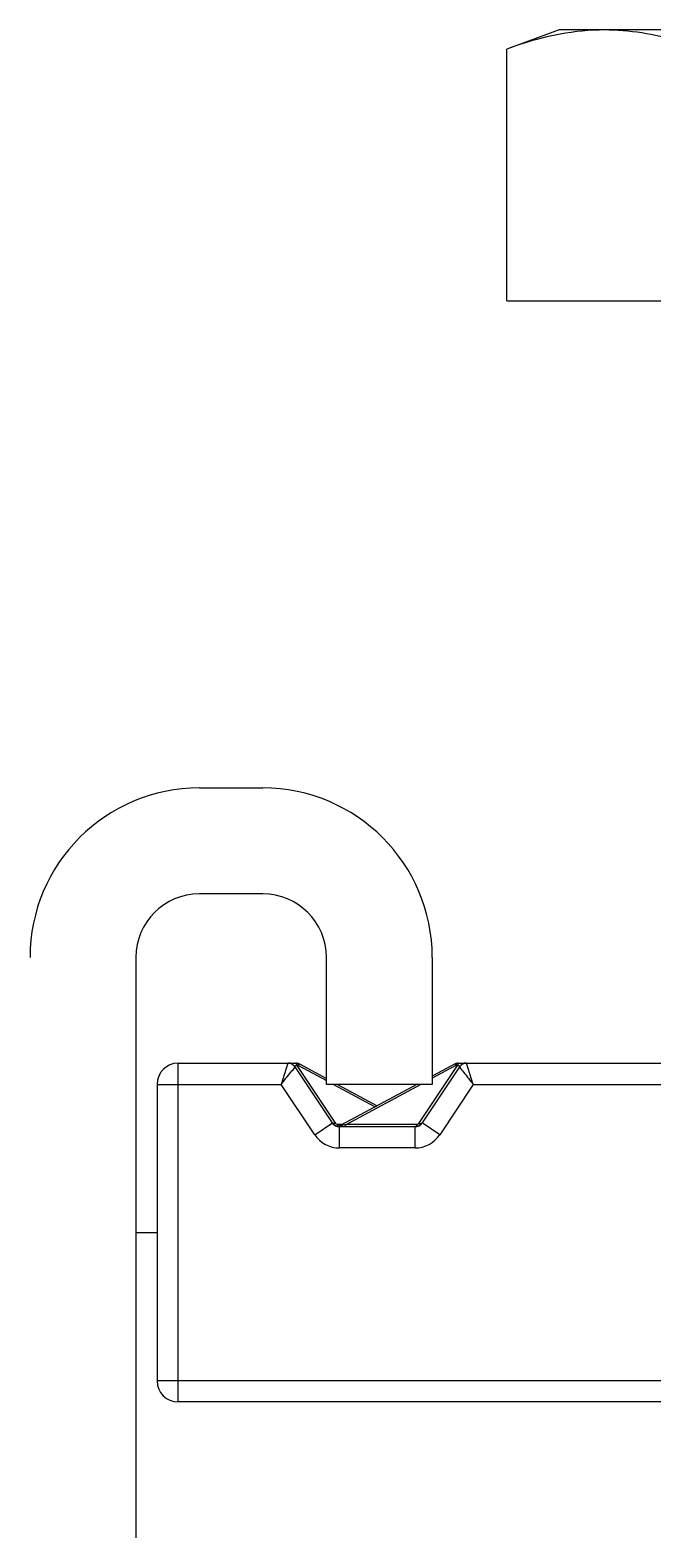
# Model space of a CAD drawing. Extents: x 27938 to 1507990, y 110129 to 923079.
# Drawn here: x 671513.5 to 671684.2, y 382365.2 to 382776.4 of the extents above; entities that cross this region are included whole.
import ezdxf

# ---------------------------------------------------------------- set-up
doc = ezdxf.new("R2010")
doc.units = 0
doc.header["$LTSCALE"] = 1000
doc.header["$MEASUREMENT"] = 0

msp = doc.modelspace()

# ---------------------------------------------------------------- linework, layer by layer
at = {"linetype": 'Continuous'}
for p, q in [((671658.71, 382776.43), (671644.34, 382771.2)), ((671844.57, 382776.43), (671658.71, 382776.43)), ((671644.34, 382702.09), (671644.34, 382771.2)), ((671644.34, 382702.09), (671858.95, 382702.09)), ((671559.98, 382568.51), (671577.4, 382568.51)), ((671577.4, 382539.47), (671559.98, 382539.47)), ((671542.55, 382522.04), (671542.55, 382138.71)), ((671594.83, 382487.19), (671594.83, 382522.04)), ((671623.87, 382522.04), (671623.87, 382487.19)), ((671554.17, 382400.07), (671554.17, 382493)), ((671554.17, 382493), (671584.29, 382493)), ((671584.29, 382493), (671582.42, 382487.19)), ((671584.32, 382493), (671586.59, 382493)), ((671585.06, 382493), (671584.41, 382493)), ((671586.18, 382493), (671586.06, 382493)), ((671596.46, 382476.61), (671586.22, 382491.97)), ((671586.76, 382492.35), (671597.33, 382476.49)), ((671586.76, 382492.35), (671587.17, 382492.35)), ((671587.04, 382492.64), (671587.15, 382492.4)), ((671587.17, 382492.35), (671587.41, 382492.8)), ((671587.17, 382492.35), (671594.83, 382488.24)), ((671587.41, 382492.8), (671594.83, 382488.82)), ((671620.2, 382476.49), (671630.77, 382492.34)), ((671631.31, 382491.97), (671621.07, 382476.61)), ((671630.12, 382492.8), (671623.87, 382489.44)), ((671630.36, 382492.34), (671623.87, 382488.86)), ((671630.12, 382492.8), (671630.36, 382492.34)), ((671630.36, 382492.34), (671630.77, 382492.34)), ((671630.49, 382492.64), (671630.38, 382492.4)), ((671630.94, 382493), (671633.21, 382493)), ((671633.2, 382493), (671632.59, 382493)), ((671633.24, 382493), (671871.9, 382493)), ((671635.11, 382487.19), (671633.24, 382493)), ((671548.36, 382487.19), (671548.36, 382405.88)), ((671548.36, 382487.19), (671582.42, 382487.19)), ((671591.63, 382473.39), (671582.42, 382487.19)), ((671623.87, 382487.19), (671594.83, 382487.19)), ((671596.78, 382487.19), (671608.22, 382481.06)), ((671597.86, 382487.19), (671608.76, 382481.35)), ((671619.67, 382487.19), (671598.77, 382476)), ((671620.75, 382487.19), (671600.3, 382476.23)), ((671635.11, 382487.19), (671625.9, 382473.39)), ((671635.11, 382487.19), (671868.18, 382487.19)), ((671591.63, 382473.39), (671596.46, 382476.61)), ((671599.21, 382476.23), (671597.81, 382476.23)), ((671598.39, 382469.77), (671598.39, 382475.58)), ((671619.14, 382475.58), (671598.39, 382475.58)), ((671599.31, 382476), (671599.12, 382475.96)), ((671599.75, 382476.11), (671599.31, 382476)), ((671600.3, 382476.23), (671599.75, 382476.11)), ((671619.72, 382476.23), (671600.3, 382476.23)), ((671619.14, 382469.77), (671619.14, 382475.58)), ((671625.9, 382473.39), (671621.07, 382476.61)), ((671619.14, 382469.77), (671598.39, 382469.77)), ((671542.55, 382446.54), (671548.36, 382446.54)), ((671891.03, 382405.88), (671548.36, 382405.88)), ((671949.11, 382400.07), (671554.17, 382400.07))]:
    msp.add_line(p, q, dxfattribs=at)
for centre, radius, start, end in [((671559.98, 382522.04), 46.46, 90, 180), ((671577.4, 382522.04), 46.46, 0, 90), ((671559.98, 382522.04), 17.42, 90, 180), ((671577.4, 382522.04), 17.42, 0, 90), ((671554.17, 382487.19), 5.81, 90, 180), ((671584.29, 382490.68), 2.32, 33.6901, 90), ((671586.59, 382491.26), 1.74, 61.8161, 90), ((671585.9, 382492.01), 1.3, 28.7138, 31.9), ((671585.09, 382491.64), 2.2, 18.7744, 20.2094), ((671630.94, 382491.26), 1.74, 90, 118.1839), ((671632.44, 382491.64), 2.2, 159.7941, 161.2334), ((671631.63, 382492.01), 1.3, 148.1081, 151.2843), ((671633.24, 382490.68), 2.32, 90, 146.3099), ((671598.39, 382477.9), 2.32, 213.6901, 270), ((671597.94, 382477.53), 1.74, 219.7533, 298.1839), ((671619.14, 382477.9), 2.32, 270, 326.3099), ((671619.58, 382477.53), 1.74, 274.2749, 313.9112), ((671598.39, 382477.9), 8.13, 213.6901, 270), ((671619.14, 382477.9), 8.13, 270, 326.3099), ((671554.17, 382405.88), 5.81, 180, 270)]:
    msp.add_arc(centre, radius, start, end, dxfattribs=at)
for points, knots in [([(671658.95, 382775.28), (671657.72, 382775.06), (671652.77, 382774.01), (671647.92, 382772.5), (671644.34, 382771.2)], [0, 0, 0, 0, 0.246984, 1, 1, 1, 1]), ([(671697.99, 382771.2), (671695.79, 382772), (671687.13, 382774.88), (671677.96, 382776.43), (671671.16, 382776.43)], [0, 0, 0, 0, 0.255699, 1, 1, 1, 1]), ([(671582.42, 382487.19), (671583.31, 382488.31), (671584.52, 382489.93), (671585.89, 382491.45), (671586.22, 382491.97)], [0, 0, 0, 0, 0.698346, 1, 1, 1, 1]), ([(671586.22, 382491.97), (671586.16, 382492.05), (671586.07, 382492.46), (671586.57, 382492.38), (671586.76, 382492.35)], [0, 0, 0, 0, 0.346904, 1, 1, 1, 1]), ([(671586.4, 382492.92), (671586.36, 382492.95), (671586.29, 382492.99), (671586.22, 382493), (671586.18, 382493)], [0, 0, 0, 0, 0.519543, 1, 1, 1, 1]), ([(671586.76, 382492.35), (671586.74, 382492.41), (671586.65, 382492.62), (671586.53, 382492.83), (671586.4, 382492.92)], [0, 0, 0, 0, 0.29815, 1, 1, 1, 1]), ([(671630.77, 382492.34), (671630.79, 382492.41), (671630.88, 382492.62), (671631, 382492.83), (671631.13, 382492.92)], [0, 0, 0, 0, 0.298151, 1, 1, 1, 1]), ([(671630.77, 382492.34), (671630.96, 382492.38), (671631.46, 382492.46), (671631.37, 382492.05), (671631.31, 382491.97)], [0, 0, 0, 0, 0.652586, 1, 1, 1, 1]), ([(671631.13, 382492.92), (671631.17, 382492.95), (671631.24, 382492.99), (671631.31, 382493), (671631.35, 382493)], [0, 0, 0, 0, 0.519447, 1, 1, 1, 1]), ([(671631.31, 382491.97), (671631.64, 382491.45), (671633.01, 382489.93), (671634.22, 382488.31), (671635.11, 382487.19)], [0, 0, 0, 0, 0.301655, 1, 1, 1, 1]), ([(671596.64, 382476.47), (671596.61, 382476.49), (671596.54, 382476.52), (671596.48, 382476.58), (671596.46, 382476.61)], [0, 0, 0, 0, 0.522211, 1, 1, 1, 1]), ([(671597.33, 382476.49), (671597.26, 382476.48), (671597.04, 382476.43), (671596.79, 382476.42), (671596.64, 382476.47)], [0, 0, 0, 0, 0.298572, 1, 1, 1, 1]), ([(671600.3, 382476.23), (671600.26, 382476.14), (671600.16, 382475.87), (671599.92, 382475.58), (671599.71, 382475.58)], [0, 0, 0, 0, 0.333363, 1, 1, 1, 1]), ([(671619.72, 382476.23), (671619.69, 382476.14), (671619.58, 382475.87), (671619.34, 382475.58), (671619.14, 382475.58)], [0, 0, 0, 0, 0.333363, 1, 1, 1, 1]), ([(671620.2, 382476.49), (671620.3, 382476.47), (671620.58, 382476.41), (671620.96, 382476.45), (671621.07, 382476.61)], [0, 0, 0, 0, 0.33351, 1, 1, 1, 1])]:
    msp.add_open_spline(points, degree=3, knots=knots, dxfattribs=at)
for points in [[(671671.16, 382776.43), (671667.07, 382776.43), (671662.97, 382776.03), (671658.95, 382775.28)], [(671586.59, 382493), (671586.76, 382493), (671586.91, 382492.84), (671587.01, 382492.7)], [(671630.94, 382493), (671630.77, 382493), (671630.62, 382492.84), (671630.52, 382492.7)], [(671597.81, 382476.23), (671597.63, 382476.23), (671597.43, 382476.34), (671597.33, 382476.49)], [(671597.81, 382476.23), (671597.86, 382476.08), (671597.93, 382475.93), (671598.02, 382475.81)], [(671599.12, 382475.96), (671599, 382475.81), (671598.83, 382475.68), (671598.65, 382475.62)], [(671599.12, 382475.96), (671599.01, 382475.92), (671598.87, 382475.93), (671598.77, 382476)], [(671620.2, 382476.49), (671620.1, 382476.34), (671619.9, 382476.23), (671619.72, 382476.23)]]:
    msp.add_open_spline(points, degree=3, dxfattribs=at)

doc.saveas('drawing.dxf')
